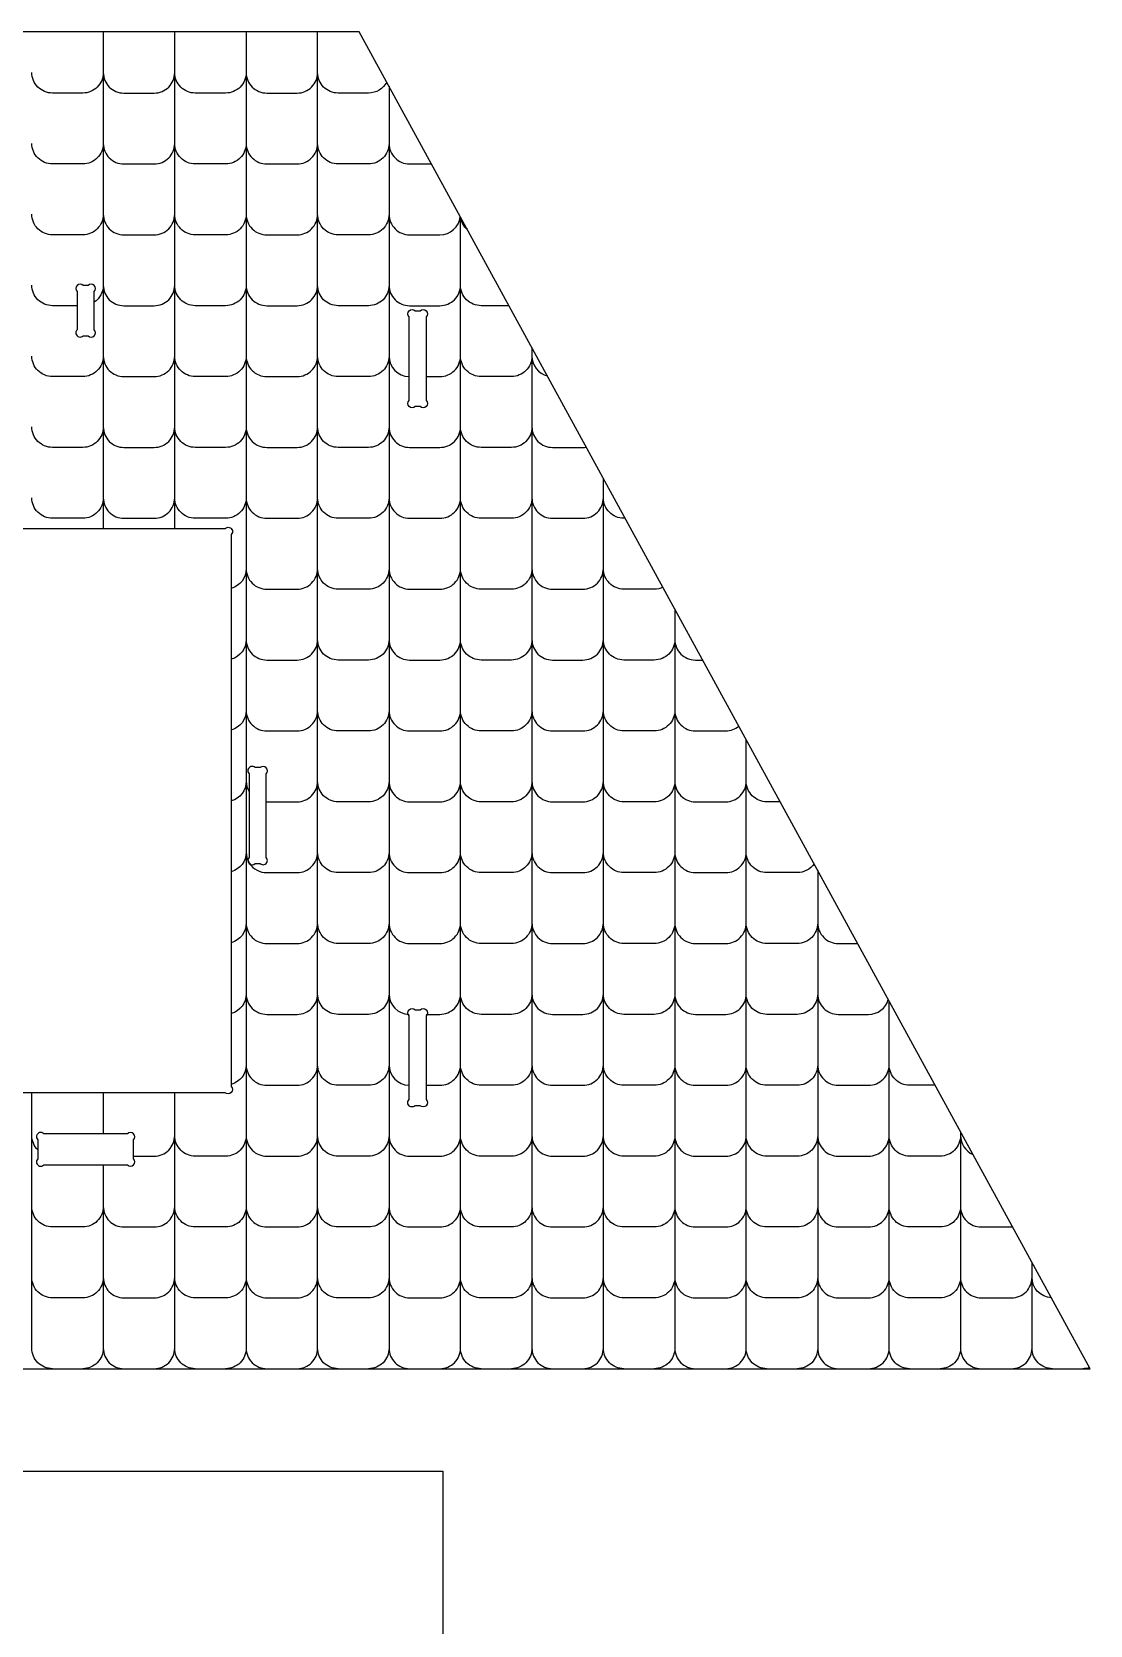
# Model space of a CAD drawing. Extents: x 8501 to 11256, y 293 to 1807.
# Drawn here: x 10323.2 to 10508.7, y 825.1 to 1104.3 of the extents above; entities that cross this region are included whole.
import ezdxf

# ---------------------------------------------------------------- set-up
doc = ezdxf.new("R2010")
doc.units = 0
doc.header["$MEASUREMENT"] = 0
doc.layers.add('LAYER_1', color=18, linetype='CONTINUOUS')

msp = doc.modelspace()

# ---------------------------------------------------------------- linework, layer by layer
at = {"layer": 'LAYER_1'}
for points in [[(10508.73, 870.01), (10380.61, 1104.3), (10027.85, 1104.3), (9899.73, 870.01)], [(10395.23, 764.98), (10042.47, 764.98), (10042.47, 852.05), (10395.23, 852.05)]]:
    msp.add_lwpolyline(points, close=True, dxfattribs=at)
for points in [[(10335.73, 1104.3), (10335.73, 1017.27)], [(10348.25, 1017.27), (10348.25, 1104.3)], [(10335.73, 918.39), (10335.73, 911.19)]]:
    msp.add_lwpolyline(points, dxfattribs=at)
for points in [[(10360.78, 1104.3), (10360.78, 873.61, 0.414214), (10364.38, 870.01)], [(10369.7, 870.01, 0.414214), (10373.3, 873.61), (10373.3, 1104.3)], [(10335.73, 1097.17, -0.414214), (10332.13, 1093.57), (10326.81, 1093.57, -0.414214), (10323.21, 1097.17)], [(10335.73, 1097.17, 0.414214), (10339.33, 1093.57), (10344.65, 1093.57, 0.414214), (10348.25, 1097.17)], [(10360.78, 1097.17, -0.414214), (10357.18, 1093.57), (10351.85, 1093.57, -0.414214), (10348.25, 1097.17)], [(10360.78, 1097.17, 0.414214), (10364.38, 1093.57), (10369.7, 1093.57, 0.414214), (10373.3, 1097.17)], [(10385.42, 1095.51, -0.279406), (10382.22, 1093.57), (10376.9, 1093.57, -0.414214), (10373.3, 1097.17)], [(10385.82, 1094.76), (10385.82, 873.61, 0.414214), (10389.42, 870.01)], [(10335.73, 1084.75, -0.414214), (10332.13, 1081.15), (10326.81, 1081.15, -0.414214), (10323.21, 1084.75)], [(10335.73, 1084.75, 0.414214), (10339.33, 1081.15), (10344.65, 1081.15, 0.414214), (10348.25, 1084.75)], [(10360.78, 1084.75, -0.414214), (10357.18, 1081.15), (10351.85, 1081.15, -0.414214), (10348.25, 1084.75)], [(10360.78, 1084.75, 0.414214), (10364.38, 1081.15), (10369.7, 1081.15, 0.414214), (10373.3, 1084.75)], [(10385.82, 1084.75, -0.414214), (10382.22, 1081.15), (10376.9, 1081.15, -0.414214), (10373.3, 1084.75)], [(10385.82, 1084.75, 0.414214), (10389.42, 1081.15), (10393.27, 1081.15)], [(10335.73, 1072.33, -0.414214), (10332.13, 1068.73), (10326.81, 1068.73, -0.414214), (10323.21, 1072.33)], [(10335.73, 1072.33, 0.414214), (10339.33, 1068.73), (10344.65, 1068.73, 0.414214), (10348.25, 1072.33)], [(10360.78, 1072.33, -0.414214), (10357.18, 1068.73), (10351.85, 1068.73, -0.414214), (10348.25, 1072.33)], [(10360.78, 1072.33, 0.414214), (10364.38, 1068.73), (10369.7, 1068.73, 0.414214), (10373.3, 1072.33)], [(10385.82, 1072.33, -0.414214), (10382.22, 1068.73), (10376.9, 1068.73, -0.414214), (10373.3, 1072.33)], [(10385.82, 1072.33, 0.414214), (10389.42, 1068.73), (10394.75, 1068.73, 0.379798), (10398.32, 1071.91)], [(10394.75, 870.01, 0.414214), (10398.35, 873.61), (10398.35, 1071.86)], [(10399.56, 1069.64, -0.175116), (10398.39, 1071.78)], [(10331.13, 1056.31), (10326.81, 1056.31, -0.414214), (10323.21, 1059.91)], [(10335.73, 1059.91, -0.250445), (10334.13, 1056.92)], [(10335.73, 1059.91, 0.414214), (10339.33, 1056.31), (10344.65, 1056.31, 0.414214), (10348.25, 1059.91)], [(10360.78, 1059.91, -0.414214), (10357.18, 1056.31), (10351.85, 1056.31, -0.414214), (10348.25, 1059.91)], [(10360.78, 1059.91, 0.414214), (10364.38, 1056.31), (10369.7, 1056.31, 0.414214), (10373.3, 1059.91)], [(10385.82, 1059.91, -0.414214), (10382.22, 1056.31), (10376.9, 1056.31, -0.414214), (10373.3, 1059.91)], [(10385.82, 1059.91, 0.414214), (10389.42, 1056.31), (10394.75, 1056.31, 0.414214), (10398.35, 1059.91)], [(10406.85, 1056.31), (10401.95, 1056.31, -0.414214), (10398.35, 1059.91)], [(10335.73, 1047.49, -0.414214), (10332.13, 1043.89), (10326.81, 1043.89, -0.414214), (10323.21, 1047.49)], [(10335.73, 1047.49, 0.414214), (10339.33, 1043.89), (10344.65, 1043.89, 0.414214), (10348.25, 1047.49)], [(10360.78, 1047.49, -0.414214), (10357.18, 1043.89), (10351.85, 1043.89, -0.414214), (10348.25, 1047.49)], [(10360.78, 1047.49, 0.414214), (10364.38, 1043.89), (10369.7, 1043.89, 0.414214), (10373.3, 1047.49)], [(10385.82, 1047.49, -0.414214), (10382.22, 1043.89), (10376.9, 1043.89, -0.414214), (10373.3, 1047.49)], [(10385.82, 1047.49, 0.406544), (10389.33, 1043.89)], [(10392.33, 1043.89), (10394.75, 1043.89, 0.414214), (10398.35, 1047.49)], [(10410.87, 1047.49, -0.414214), (10407.27, 1043.89), (10401.95, 1043.89, -0.414214), (10398.35, 1047.49)], [(10410.87, 1048.96), (10410.87, 873.61, 0.414214), (10414.47, 870.01)], [(10410.87, 1047.49, 0.342693), (10413.58, 1044.01)], [(10335.73, 1035.07, -0.414214), (10332.13, 1031.47), (10326.81, 1031.47, -0.414214), (10323.21, 1035.07)], [(10335.73, 1035.07, 0.414214), (10339.33, 1031.47), (10344.65, 1031.47, 0.414214), (10348.25, 1035.07)], [(10360.78, 1035.07, -0.414214), (10357.18, 1031.47), (10351.85, 1031.47, -0.414214), (10348.25, 1035.07)], [(10360.78, 1035.07, 0.414214), (10364.38, 1031.47), (10369.7, 1031.47, 0.414214), (10373.3, 1035.07)], [(10385.82, 1035.07, -0.414214), (10382.22, 1031.47), (10376.9, 1031.47, -0.414214), (10373.3, 1035.07)], [(10385.82, 1035.07, 0.414214), (10389.42, 1031.47), (10394.75, 1031.47, 0.414214), (10398.35, 1035.07)], [(10410.87, 1035.07, -0.414214), (10407.27, 1031.47), (10401.95, 1031.47, -0.414214), (10398.35, 1035.07)], [(10410.87, 1035.07, 0.414214), (10414.47, 1031.47), (10419.8, 1031.47, 0.042575), (10420.41, 1031.53)], [(10427, 870.01, -0.414214), (10423.4, 873.61), (10423.4, 1026.06)], [(10335.73, 1022.65, -0.414214), (10332.13, 1019.05), (10326.81, 1019.05, -0.414214), (10323.21, 1022.65)], [(10335.73, 1022.65, 0.414214), (10339.33, 1019.05), (10344.65, 1019.05, 0.414214), (10348.25, 1022.65)], [(10360.78, 1022.65, -0.414214), (10357.18, 1019.05), (10351.85, 1019.05, -0.414214), (10348.25, 1022.65)], [(10360.78, 1022.65, 0.414214), (10364.38, 1019.05), (10369.7, 1019.05, 0.414214), (10373.3, 1022.65)], [(10385.82, 1022.65, -0.414214), (10382.22, 1019.05), (10376.9, 1019.05, -0.414214), (10373.3, 1022.65)], [(10385.82, 1022.65, 0.414214), (10389.42, 1019.05), (10394.75, 1019.05, 0.414214), (10398.35, 1022.65)], [(10410.87, 1022.65, -0.414214), (10407.27, 1019.05), (10401.95, 1019.05, -0.414214), (10398.35, 1022.65)], [(10410.87, 1022.65, 0.414214), (10414.47, 1019.05), (10419.8, 1019.05, 0.414214), (10423.4, 1022.65)], [(10427.23, 1019.05), (10427, 1019.05, -0.414214), (10423.4, 1022.65)], [(10360.78, 1010.23, -0.335422), (10358.16, 1006.77)], [(10360.78, 1010.23, 0.414214), (10364.38, 1006.63), (10369.7, 1006.63, 0.414214), (10373.3, 1010.23)], [(10385.82, 1010.23, -0.414214), (10382.22, 1006.63), (10376.9, 1006.63, -0.414214), (10373.3, 1010.23)], [(10385.82, 1010.23, 0.414214), (10389.42, 1006.63), (10394.75, 1006.63, 0.414214), (10398.35, 1010.23)], [(10410.87, 1010.23, -0.414214), (10407.27, 1006.63), (10401.95, 1006.63, -0.414214), (10398.35, 1010.23)], [(10410.87, 1010.23, 0.414214), (10414.47, 1006.63), (10419.8, 1006.63, 0.414214), (10423.4, 1010.23)], [(10433.84, 1006.97, -0.109058), (10432.32, 1006.63), (10427, 1006.63, -0.414214), (10423.4, 1010.23)], [(10435.92, 1003.16), (10435.92, 873.61, 0.414214), (10439.52, 870.01)], [(10360.78, 997.81, -0.335422), (10358.16, 994.35)], [(10360.78, 997.81, 0.414214), (10364.38, 994.21), (10369.7, 994.21, 0.414214), (10373.3, 997.81)], [(10385.82, 997.81, -0.414214), (10382.22, 994.21), (10376.9, 994.21, -0.414214), (10373.3, 997.81)], [(10385.82, 997.81, 0.414214), (10389.42, 994.21), (10394.75, 994.21, 0.414214), (10398.35, 997.81)], [(10410.87, 997.81, -0.414214), (10407.27, 994.21), (10401.95, 994.21, -0.414214), (10398.35, 997.81)], [(10410.87, 997.81, 0.414214), (10414.47, 994.21), (10419.8, 994.21, 0.414214), (10423.4, 997.81)], [(10435.92, 997.81, -0.414214), (10432.32, 994.21), (10427, 994.21, -0.414214), (10423.4, 997.81)], [(10435.92, 997.81, 0.414214), (10439.52, 994.21), (10440.81, 994.21)], [(10360.78, 985.39, -0.335422), (10358.16, 981.93)], [(10360.78, 985.39, 0.414214), (10364.38, 981.79), (10369.7, 981.79, 0.414214), (10373.3, 985.39)], [(10385.82, 985.39, -0.414214), (10382.22, 981.79), (10376.9, 981.79, -0.414214), (10373.3, 985.39)], [(10385.82, 985.39, 0.414214), (10389.42, 981.79), (10394.75, 981.79, 0.414214), (10398.35, 985.39)], [(10410.87, 985.39, -0.414214), (10407.27, 981.79), (10401.95, 981.79, -0.414214), (10398.35, 985.39)], [(10410.87, 985.39, 0.414214), (10414.47, 981.79), (10419.8, 981.79, 0.414214), (10423.4, 985.39)], [(10435.92, 985.39, -0.414214), (10432.32, 981.79), (10427, 981.79, -0.414214), (10423.4, 985.39)], [(10435.92, 985.39, 0.414214), (10439.52, 981.79), (10444.84, 981.79, 0.175306), (10447.15, 982.63)], [(10452.04, 870.01, -0.414214), (10448.44, 873.61), (10448.44, 980.25)], [(10360.78, 972.97, -0.335422), (10358.16, 969.51)], [(10360.78, 972.97, 0.13441), (10361.28, 971.14)], [(10364.28, 969.37, 0.006806), (10364.38, 969.37), (10369.7, 969.37, 0.414214), (10373.3, 972.97)], [(10385.82, 972.97, -0.414214), (10382.22, 969.37), (10376.9, 969.37, -0.414214), (10373.3, 972.97)], [(10385.82, 972.97, 0.414214), (10389.42, 969.37), (10394.75, 969.37, 0.414214), (10398.35, 972.97)], [(10410.87, 972.97, -0.414214), (10407.27, 969.37), (10401.95, 969.37, -0.414214), (10398.35, 972.97)], [(10410.87, 972.97, 0.414214), (10414.47, 969.37), (10419.8, 969.37, 0.414214), (10423.4, 972.97)], [(10435.92, 972.97, -0.414214), (10432.32, 969.37), (10427, 969.37, -0.414214), (10423.4, 972.97)], [(10435.92, 972.97, 0.414214), (10439.52, 969.37), (10444.84, 969.37, 0.414214), (10448.44, 972.97)], [(10454.39, 969.37), (10452.04, 969.37, -0.414214), (10448.44, 972.97)], [(10360.78, 960.55, -0.335422), (10358.16, 957.09)], [(10360.78, 960.55, 0.13441), (10361.28, 958.72)], [(10361.39, 958.55, 0.249808), (10364.38, 956.95), (10369.7, 956.95, 0.414214), (10373.3, 960.55)], [(10385.82, 960.55, -0.414214), (10382.22, 956.95), (10376.9, 956.95, -0.414214), (10373.3, 960.55)], [(10385.82, 960.55, 0.414214), (10389.42, 956.95), (10394.75, 956.95, 0.414214), (10398.35, 960.55)], [(10410.87, 960.55, -0.414214), (10407.27, 956.95), (10401.95, 956.95, -0.414214), (10398.35, 960.55)], [(10410.87, 960.55, 0.414214), (10414.47, 956.95), (10419.8, 956.95, 0.414214), (10423.4, 960.55)], [(10435.92, 960.55, -0.414214), (10432.32, 956.95), (10427, 956.95, -0.414214), (10423.4, 960.55)], [(10435.92, 960.55, 0.414214), (10439.52, 956.95), (10444.84, 956.95, 0.414214), (10448.44, 960.55)], [(10460.33, 958.51, -0.2469), (10457.37, 956.95), (10452.04, 956.95, -0.414214), (10448.44, 960.55)], [(10460.97, 957.35), (10460.97, 873.61, 0.414214), (10464.57, 870.01)], [(10360.78, 948.13, -0.335422), (10358.16, 944.67)], [(10360.78, 948.13, 0.414214), (10364.38, 944.53), (10369.7, 944.53, 0.414214), (10373.3, 948.13)], [(10385.82, 948.13, -0.414214), (10382.22, 944.53), (10376.9, 944.53, -0.414214), (10373.3, 948.13)], [(10385.82, 948.13, 0.414214), (10389.42, 944.53), (10394.75, 944.53, 0.414214), (10398.35, 948.13)], [(10410.87, 948.13, -0.414214), (10407.27, 944.53), (10401.95, 944.53, -0.414214), (10398.35, 948.13)], [(10410.87, 948.13, 0.414214), (10414.47, 944.53), (10419.8, 944.53, 0.414214), (10423.4, 948.13)], [(10435.92, 948.13, -0.414214), (10432.32, 944.53), (10427, 944.53, -0.414214), (10423.4, 948.13)], [(10435.92, 948.13, 0.414214), (10439.52, 944.53), (10444.84, 944.53, 0.414214), (10448.44, 948.13)], [(10460.97, 948.13, -0.414214), (10457.37, 944.53), (10452.04, 944.53, -0.414214), (10448.44, 948.13)], [(10460.97, 948.13, 0.414214), (10464.57, 944.53), (10467.98, 944.53)], [(10360.78, 935.71, -0.335422), (10358.16, 932.25)], [(10360.78, 935.71, 0.414214), (10364.38, 932.11), (10369.7, 932.11, 0.414214), (10373.3, 935.71)], [(10385.82, 935.71, -0.414214), (10382.22, 932.11), (10376.9, 932.11, -0.414214), (10373.3, 935.71)], [(10385.82, 935.71, 0.406544), (10389.33, 932.11)], [(10392.33, 932.11), (10394.75, 932.11, 0.414214), (10398.35, 935.71)], [(10410.87, 935.71, -0.414214), (10407.27, 932.11), (10401.95, 932.11, -0.414214), (10398.35, 935.71)], [(10410.87, 935.71, 0.414214), (10414.47, 932.11), (10419.8, 932.11, 0.414214), (10423.4, 935.71)], [(10435.92, 935.71, -0.414214), (10432.32, 932.11), (10427, 932.11, -0.414214), (10423.4, 935.71)], [(10435.92, 935.71, 0.414214), (10439.52, 932.11), (10444.84, 932.11, 0.414214), (10448.44, 935.71)], [(10460.97, 935.71, -0.414214), (10457.37, 932.11), (10452.04, 932.11, -0.414214), (10448.44, 935.71)], [(10460.97, 935.71, 0.414214), (10464.57, 932.11), (10469.89, 932.11, 0.333881), (10473.35, 934.71)], [(10469.89, 870.01, 0.414214), (10473.49, 873.61), (10473.49, 934.45)], [(10360.78, 923.29, -0.335422), (10358.16, 919.83)], [(10360.78, 923.29, 0.414214), (10364.38, 919.69), (10369.7, 919.69, 0.414214), (10373.3, 923.29)], [(10385.82, 923.29, -0.414214), (10382.22, 919.69), (10376.9, 919.69, -0.414214), (10373.3, 923.29)], [(10385.82, 923.29, 0.406544), (10389.33, 919.69)], [(10392.33, 919.69), (10394.75, 919.69, 0.414214), (10398.35, 923.29)], [(10410.87, 923.29, -0.414214), (10407.27, 919.69), (10401.95, 919.69, -0.414214), (10398.35, 923.29)], [(10410.87, 923.29, 0.414214), (10414.47, 919.69), (10419.8, 919.69, 0.414214), (10423.4, 923.29)], [(10435.92, 923.29, -0.414214), (10432.32, 919.69), (10427, 919.69, -0.414214), (10423.4, 923.29)], [(10435.92, 923.29, 0.414214), (10439.52, 919.69), (10444.84, 919.69, 0.414214), (10448.44, 923.29)], [(10460.97, 923.29, -0.414214), (10457.37, 919.69), (10452.04, 919.69, -0.414214), (10448.44, 923.29)], [(10460.97, 923.29, 0.414214), (10464.57, 919.69), (10469.89, 919.69, 0.414214), (10473.49, 923.29)], [(10481.56, 919.69), (10477.09, 919.69, -0.414214), (10473.49, 923.29)], [(10326.81, 870.01, -0.414214), (10323.21, 873.61), (10323.21, 918.39)], [(10351.85, 870.01, -0.414214), (10348.25, 873.61), (10348.25, 918.39)], [(10324.23, 908.36, -0.195819), (10323.21, 910.87)], [(10341.03, 907.27), (10344.65, 907.27, 0.414214), (10348.25, 910.87)], [(10360.78, 910.87, -0.414214), (10357.18, 907.27), (10351.85, 907.27, -0.414214), (10348.25, 910.87)], [(10360.78, 910.87, 0.414214), (10364.38, 907.27), (10369.7, 907.27, 0.414214), (10373.3, 910.87)], [(10385.82, 910.87, -0.414214), (10382.22, 907.27), (10376.9, 907.27, -0.414214), (10373.3, 910.87)], [(10385.82, 910.87, 0.414214), (10389.42, 907.27), (10394.75, 907.27, 0.414214), (10398.35, 910.87)], [(10410.87, 910.87, -0.414214), (10407.27, 907.27), (10401.95, 907.27, -0.414214), (10398.35, 910.87)], [(10410.87, 910.87, 0.414214), (10414.47, 907.27), (10419.8, 907.27, 0.414214), (10423.4, 910.87)], [(10435.92, 910.87, -0.414214), (10432.32, 907.27), (10427, 907.27, -0.414214), (10423.4, 910.87)], [(10435.92, 910.87, 0.414214), (10439.52, 907.27), (10444.84, 907.27, 0.414214), (10448.44, 910.87)], [(10460.97, 910.87, -0.414214), (10457.37, 907.27), (10452.04, 907.27, -0.414214), (10448.44, 910.87)], [(10460.97, 910.87, 0.414214), (10464.57, 907.27), (10469.89, 907.27, 0.414214), (10473.49, 910.87)], [(10486.01, 910.87, -0.414214), (10482.41, 907.27), (10477.09, 907.27, -0.414214), (10473.49, 910.87)], [(10486.01, 911.55), (10486.01, 873.61, -0.414214), (10482.41, 870.01)], [(10486.01, 910.87, 0.299842), (10488.19, 907.57)], [(10335.73, 905.72), (10335.73, 873.61, -0.414214), (10332.13, 870.01)], [(10335.73, 898.45, -0.414214), (10332.13, 894.85), (10326.81, 894.85, -0.414214), (10323.21, 898.45)], [(10335.73, 898.45, 0.414214), (10339.33, 894.85), (10344.65, 894.85, 0.414214), (10348.25, 898.45)], [(10360.78, 898.45, -0.414214), (10357.18, 894.85), (10351.85, 894.85, -0.414214), (10348.25, 898.45)], [(10360.78, 898.45, 0.414214), (10364.38, 894.85), (10369.7, 894.85, 0.414214), (10373.3, 898.45)], [(10385.82, 898.45, -0.414214), (10382.22, 894.85), (10376.9, 894.85, -0.414214), (10373.3, 898.45)], [(10385.82, 898.45, 0.414214), (10389.42, 894.85), (10394.75, 894.85, 0.414214), (10398.35, 898.45)], [(10410.87, 898.45, -0.414214), (10407.27, 894.85), (10401.95, 894.85, -0.414214), (10398.35, 898.45)], [(10410.87, 898.45, 0.414214), (10414.47, 894.85), (10419.8, 894.85, 0.414214), (10423.4, 898.45)], [(10435.92, 898.45, -0.414214), (10432.32, 894.85), (10427, 894.85, -0.414214), (10423.4, 898.45)], [(10435.92, 898.45, 0.414214), (10439.52, 894.85), (10444.84, 894.85, 0.414214), (10448.44, 898.45)], [(10460.97, 898.45, -0.414214), (10457.37, 894.85), (10452.04, 894.85, -0.414214), (10448.44, 898.45)], [(10460.97, 898.45, 0.414214), (10464.57, 894.85), (10469.89, 894.85, 0.414214), (10473.49, 898.45)], [(10486.01, 898.45, -0.414214), (10482.41, 894.85), (10477.09, 894.85, -0.414214), (10473.49, 898.45)], [(10486.01, 898.45, 0.414214), (10489.61, 894.85), (10494.94, 894.85, 0.014208), (10495.14, 894.86)], [(10502.14, 870.01, -0.414214), (10498.54, 873.61), (10498.54, 888.65)], [(10335.73, 886.03, -0.414214), (10332.13, 882.43), (10326.81, 882.43, -0.414214), (10323.21, 886.03)], [(10335.73, 886.03, 0.414214), (10339.33, 882.43), (10344.65, 882.43, 0.414214), (10348.25, 886.03)], [(10360.78, 886.03, -0.414214), (10357.18, 882.43), (10351.85, 882.43, -0.414214), (10348.25, 886.03)], [(10360.78, 886.03, 0.414214), (10364.38, 882.43), (10369.7, 882.43, 0.414214), (10373.3, 886.03)], [(10385.82, 886.03, -0.414214), (10382.22, 882.43), (10376.9, 882.43, -0.414214), (10373.3, 886.03)], [(10385.82, 886.03, 0.414214), (10389.42, 882.43), (10394.75, 882.43, 0.414214), (10398.35, 886.03)], [(10410.87, 886.03, -0.414214), (10407.27, 882.43), (10401.95, 882.43, -0.414214), (10398.35, 886.03)], [(10410.87, 886.03, 0.414214), (10414.47, 882.43), (10419.8, 882.43, 0.414214), (10423.4, 886.03)], [(10435.92, 886.03, -0.414214), (10432.32, 882.43), (10427, 882.43, -0.414214), (10423.4, 886.03)], [(10435.92, 886.03, 0.414214), (10439.52, 882.43), (10444.84, 882.43, 0.414214), (10448.44, 886.03)], [(10460.97, 886.03, -0.414214), (10457.37, 882.43), (10452.04, 882.43, -0.414214), (10448.44, 886.03)], [(10460.97, 886.03, 0.414214), (10464.57, 882.43), (10469.89, 882.43, 0.414214), (10473.49, 886.03)], [(10486.01, 886.03, -0.414214), (10482.41, 882.43), (10477.09, 882.43, -0.414214), (10473.49, 886.03)], [(10486.01, 886.03, 0.414214), (10489.61, 882.43), (10494.94, 882.43, 0.414214), (10498.54, 886.03)], [(10501.93, 882.44, -0.397743), (10498.54, 886.03)], [(10335.73, 873.61, 0.414214), (10339.33, 870.01)], [(10344.65, 870.01, 0.414214), (10348.25, 873.61)], [(10360.78, 873.61, -0.414214), (10357.18, 870.01)], [(10376.9, 870.01, -0.414214), (10373.3, 873.61)], [(10385.82, 873.61, -0.414214), (10382.22, 870.01)], [(10401.95, 870.01, -0.414214), (10398.35, 873.61)], [(10410.87, 873.61, -0.414214), (10407.27, 870.01)], [(10419.8, 870.01, 0.414214), (10423.4, 873.61)], [(10435.92, 873.61, -0.414214), (10432.32, 870.01)], [(10444.84, 870.01, 0.414214), (10448.44, 873.61)], [(10460.97, 873.61, -0.414214), (10457.37, 870.01)], [(10477.09, 870.01, -0.414214), (10473.49, 873.61)], [(10486.01, 873.61, 0.414214), (10489.61, 870.01)], [(10494.94, 870.01, 0.414214), (10498.54, 873.61)], [(10508.62, 870.21, -0.082383), (10507.46, 870.01)]]:
    msp.add_lwpolyline(points, format="xyb", dxfattribs=at)
for points in [[(10331.13, 1058.79), (10331.13, 1052.09, 1), (10332.19, 1051.03), (10333.07, 1051.03, 1), (10334.13, 1052.09), (10334.13, 1058.79, 1), (10333.07, 1059.85), (10332.19, 1059.85, 1)], [(10392.33, 1054.36), (10392.33, 1039.68, -1), (10391.27, 1038.62), (10390.39, 1038.62, -1), (10389.33, 1039.68), (10389.33, 1054.36, -1), (10390.39, 1055.42), (10391.27, 1055.42, -1)], [(10358.16, 1016.21), (10358.16, 919.46, -1), (10357.1, 918.39), (10308.16, 918.39, -1), (10307.1, 919.46), (10307.1, 1016.21, -1), (10308.16, 1017.27), (10357.1, 1017.27, -1)], [(10361.28, 974.28), (10361.28, 959.61, 1), (10362.34, 958.55), (10363.22, 958.55, 1), (10364.28, 959.61), (10364.28, 974.28, 1), (10363.22, 975.35), (10362.34, 975.35, 1)], [(10392.33, 931.85), (10392.33, 917.17, -1), (10391.27, 916.11), (10390.39, 916.11, -1), (10389.33, 917.17), (10389.33, 931.85, -1), (10390.39, 932.91), (10391.27, 932.91, -1)], [(10325.29, 905.72), (10339.97, 905.72, 1), (10341.03, 906.78), (10341.03, 910.13, 1), (10339.97, 911.19), (10325.29, 911.19, 1), (10324.23, 910.13), (10324.23, 906.78, 1)]]:
    msp.add_lwpolyline(points, format="xyb", close=True, dxfattribs=at)

doc.saveas('drawing.dxf')
